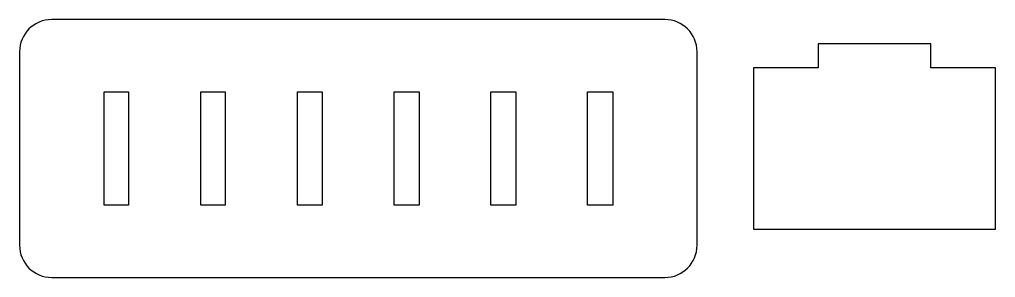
# Model space of a CAD drawing. Header units: millimetres. Extents: x 5 to 126, y 5 to 37.
import ezdxf

# ---------------------------------------------------------------- set-up
doc = ezdxf.new("R2010")
doc.units = ezdxf.units.MM
doc.layers.add('DECOUPE', color=1, linetype='Continuous')

msp = doc.modelspace()

# ---------------------------------------------------------------- linework, layer by layer
at = {"layer": 'DECOUPE'}
msp.add_lwpolyline([(5, 33), (5, 9, 0.41421356), (9, 5), (85, 5, 0.41421356), (89, 9), (89, 33, 0.41421356), (85, 37), (9, 37, 0.41421356)], format="xyb", close=True, dxfattribs=at)
for points in [[(96, 11), (126, 11), (126, 31), (118, 31), (118, 34), (104, 34), (104, 31), (96, 31)], [(18.5, 28.04), (18.5, 13.96), (15.5, 13.96), (15.5, 28.04)], [(30.5125, 28.04), (30.5125, 13.96), (27.4875, 13.96), (27.4875, 28.04)], [(42.525, 28.04), (42.525, 13.96), (39.475, 13.96), (39.475, 28.04)], [(54.5375, 28.04), (54.5375, 13.96), (51.4625, 13.96), (51.4625, 28.04)], [(66.55, 28.04), (66.55, 13.96), (63.45, 13.96), (63.45, 28.04)], [(78.575, 28.04), (78.575, 13.96), (75.425, 13.96), (75.425, 28.04)]]:
    msp.add_lwpolyline(points, close=True, dxfattribs=at)

doc.saveas('drawing.dxf')
